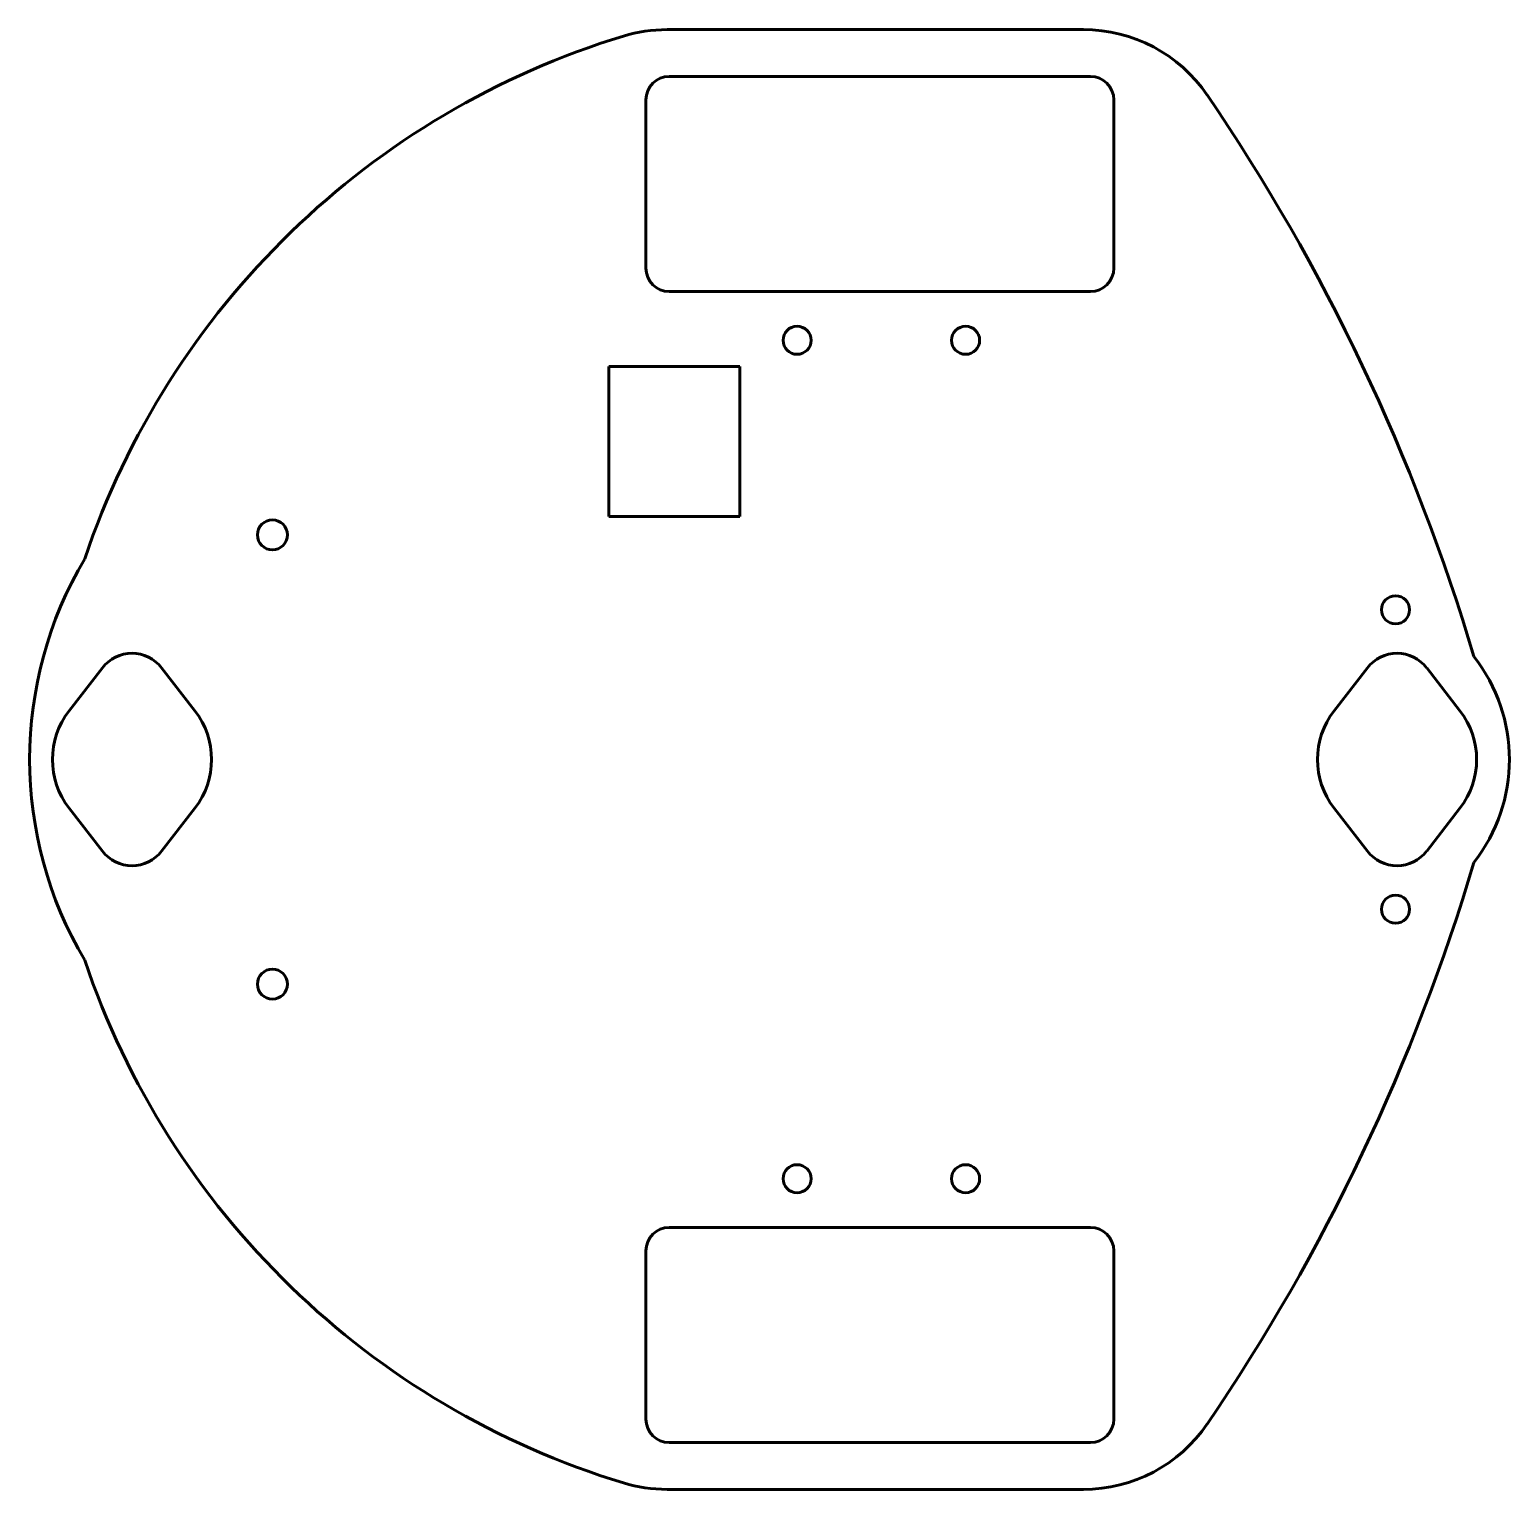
# Model space of a CAD drawing. Header units: millimetres. Extents: x -74 to 84, y -78 to 78.
import ezdxf

# ---------------------------------------------------------------- set-up
doc = ezdxf.new("R2010")
doc.units = ezdxf.units.MM
doc.linetypes.add('K5LT_BASIC', pattern=[0])

msp = doc.modelspace()

# ---------------------------------------------------------------- linework, layer by layer
at = {"color": 5, "linetype": 'K5LT_BASIC', "lineweight": 60, "true_color": 0x0000ff}
for p, q in [((38.86, 78), (-5.63, 78)), ((39.61, 73), (-5.39, 73)), ((-7.89, 70.5), (-7.89, 52.5)), ((42.11, 52.5), (42.11, 70.5)), ((-5.39, 50), (39.61, 50)), ((2.14, 41.98), (-11.86, 41.98)), ((-11.86, 41.98), (-11.86, 25.98)), ((2.14, 25.98), (2.14, 41.98)), ((-11.86, 25.98), (2.14, 25.98)), ((-65.95, 9.8), (-69.51, 5.2)), ((-56.07, 5.2), (-59.63, 9.8)), ((69.21, 9.8), (65.65, 5.2)), ((79.09, 5.2), (75.54, 9.8)), ((-69.51, -5.2), (-65.95, -9.8)), ((-59.63, -9.8), (-56.07, -5.2)), ((65.65, -5.2), (69.21, -9.8)), ((75.54, -9.8), (79.09, -5.2)), ((39.61, -50), (-5.39, -50)), ((-7.89, -52.5), (-7.89, -70.5)), ((42.11, -70.5), (42.11, -52.5)), ((-5.39, -73), (39.61, -73)), ((-5.63, -78), (38.86, -78))]:
    msp.add_line(p, q, dxfattribs=at)
for centre, radius in [((8.27, 44.8), 1.5), ((26.27, 44.8), 1.5), ((-47.79, 24), 1.6), ((72.21, 16), 1.5), ((72.21, -16), 1.5), ((-47.79, -24), 1.6), ((8.27, -44.8), 1.5), ((26.27, -44.8), 1.5)]:
    msp.add_circle(centre, radius, dxfattribs=at)
for centre, radius, start, end in [((-5.63, 62), 16, 90, 106.9358), ((38.86, 62), 16, 34.2677, 90), ((15.26, -6.6), 87.71, 106.9358, 161.3566), ((-5.39, 70.5), 2.5, 90, 180), ((39.61, 70.5), 2.5, 0, 90), ((-125.85, -50.22), 215.31, 16.5197, 34.2677), ((-5.39, 52.5), 2.5, 180, 270), ((39.61, 52.5), 2.5, 270, 0), ((-31.73, 0), 42, 149.3042, 210.6958), ((-62.79, 7.35), 4, 37.752, 142.248), ((72.37, 7.35), 4, 37.752, 142.248), ((66.59, 0), 17.79, 321.7948, 38.2052), ((-62.79, 0), 8.5, 142.248, 217.752), ((-62.79, 0), 8.5, 322.248, 37.752), ((72.37, 0), 8.5, 142.248, 217.752), ((72.37, 0), 8.5, 322.248, 37.752), ((-62.79, -7.35), 4, 217.752, 322.248), ((-125.85, 50.22), 215.31, 325.7323, 343.4803), ((72.37, -7.35), 4, 217.752, 322.248), ((15.26, 6.6), 87.71, 198.6434, 253.0642), ((-5.39, -52.5), 2.5, 90, 180), ((39.61, -52.5), 2.5, 0, 90), ((-5.39, -70.5), 2.5, 180, 270), ((38.86, -62), 16, 270, 325.7323), ((39.61, -70.5), 2.5, 270, 0), ((-5.63, -62), 16, 253.0642, 270)]:
    msp.add_arc(centre, radius, start, end, dxfattribs=at)

doc.saveas('drawing.dxf')
